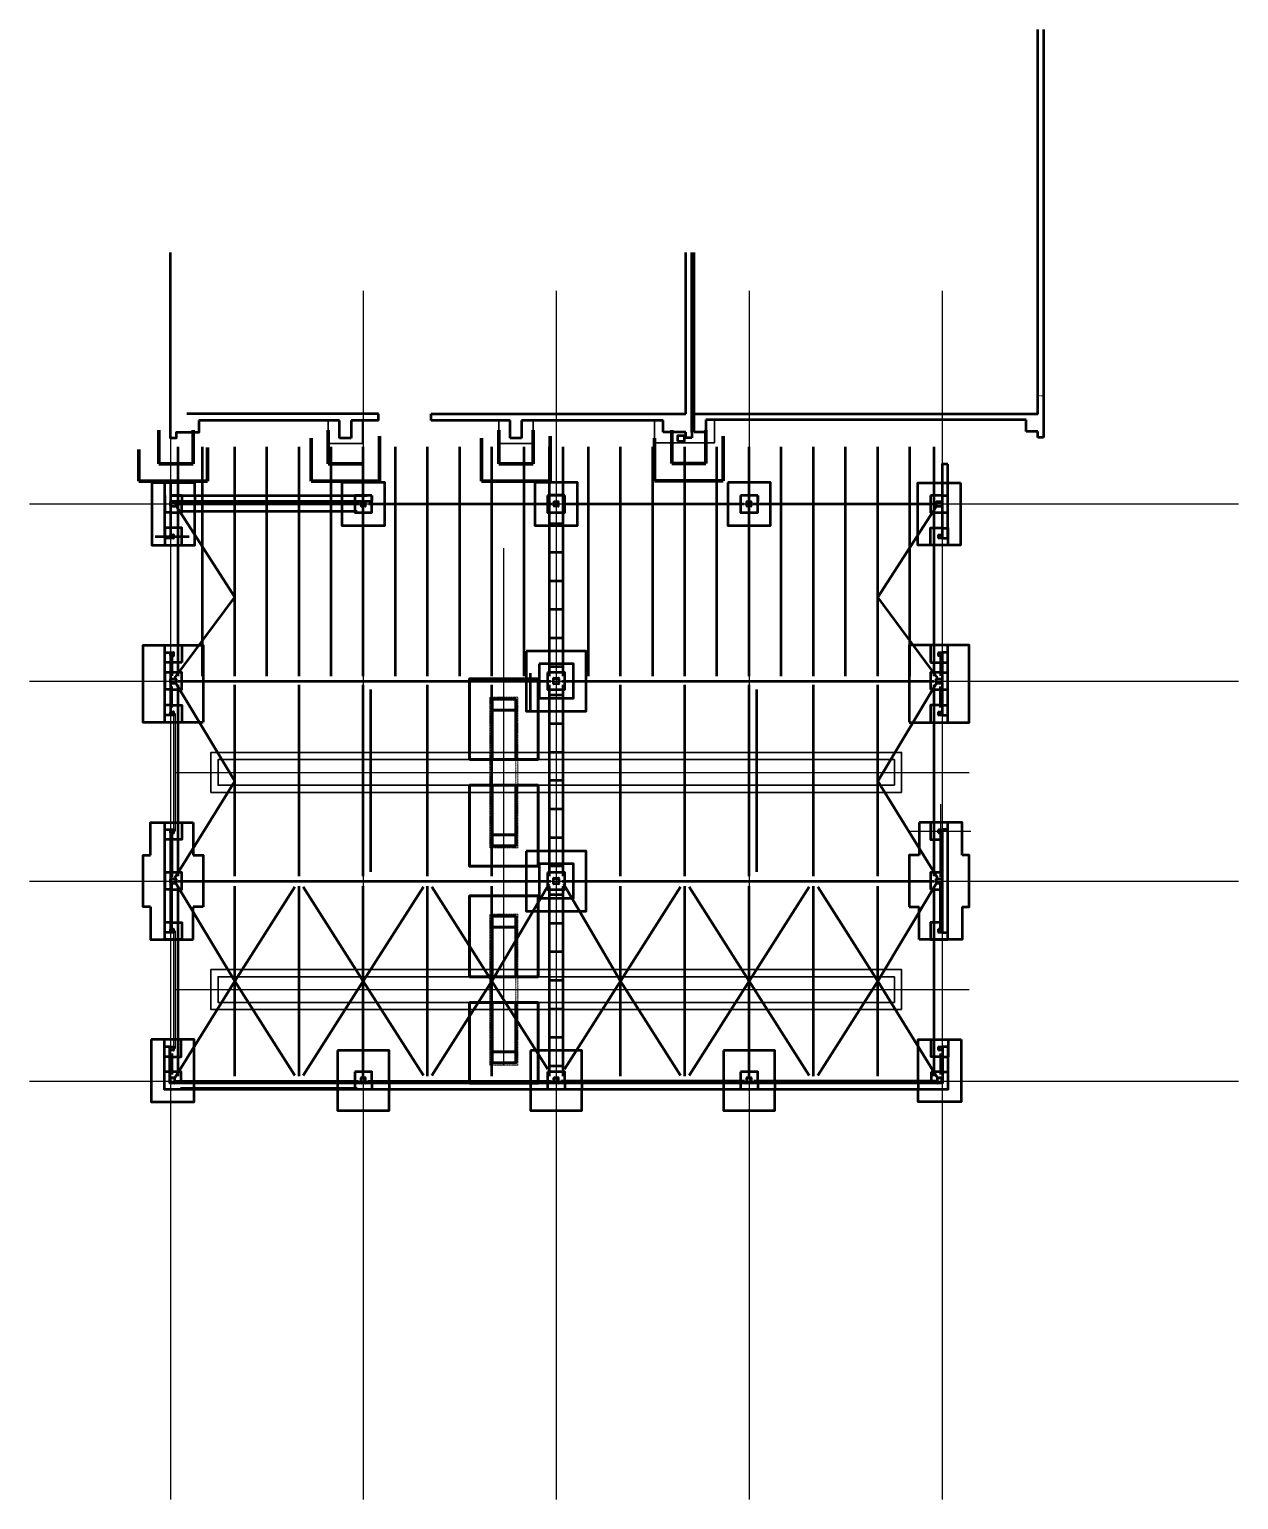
# Model space of a CAD drawing. Header units: millimetres. Extents: x 1117013 to 3394463, y -717780 to -102922.
# Drawn here: x 1237856 to 1280167, y -314189 to -262726 of the extents above; entities that cross this region are included whole.
import ezdxf

# ---------------------------------------------------------------- set-up
doc = ezdxf.new("R2010")
doc.units = ezdxf.units.MM
for name, pattern in [('невидимая', [3.65, 2.5, -1.15]), ('осевая', [18.05, 14.6, -1.15, 1.15, -1.15]), ('ОСЕВАЯ2', [28.575, 19.05, -3.175, 3.175, -3.175])]:
    doc.linetypes.add(name, pattern=pattern)
for name, color, linetype, lineweight in [('0001-Основная толстая', 7, 'Continuous', 50), ('0004-Осевая', 4, 'осевая', 25), ('0006-Невидимый контур', 8, 'невидимая', 13), ('02-Основная тонкая 0.35', 8, 'Continuous', 35), ('линия0.7сп', 1, 'Continuous', 70), ('СО_00_фунд_оборуд', 7, 'Continuous', 50), ('СО_10_колонны', 7, 'Continuous', 50), ('СО_10_прогоны', 7, 'Continuous', 50), ('СО_10_связи', 7, 'Continuous', 50), ('СО_10_фунд балки', 7, 'Continuous', 50), ('СО_10_фундаменты', 7, 'Continuous', 50), ('СО_20_балки', 7, 'Continuous', 50), ('СО_20_связи', 7, 'Continuous', 50), ('СО_50_распорки', 7, 'Continuous', 50), ('СО_50_связи2', 7, 'Continuous', 50)]:
    doc.layers.add(name, color=color, linetype=linetype, lineweight=lineweight)

# ---------------------------------------------------------------- blocks, each defined once
blk = doc.blocks.new('TPRF14288500')
for p, q in [((0, 12), (0, 188)), ((5, 12), (5, 188)), ((12, 200), (148, 200)), ((12, 195), (148, 195)), ((148, 5), (12, 5)), ((148, 0), (12, 0)), ((155, 12), (155, 188)), ((160, 12), (160, 188))]:
    blk.add_line(p, q)
for centre, radius, start, end in [((12, 188), 12, 90, 180), ((12, 12), 12, 180, 270), ((12, 188), 7, 90, 180), ((12, 12), 7, 180, 270), ((148, 188), 12, 0, 90), ((148, 188), 7, 0, 90), ((148, 12), 7, 270, 0), ((148, 12), 12, 270, 0)]:
    blk.add_arc(centre, radius, start, end)
blk = doc.blocks.new('TPRF1398500')
for p, q in [((0, 12), (0, 148)), ((5, 12), (5, 148)), ((12, 160), (148, 160)), ((12, 155), (148, 155)), ((148, 5), (12, 5)), ((148, 0), (12, 0)), ((155, 12), (155, 148)), ((160, 12), (160, 148))]:
    blk.add_line(p, q)
for centre, radius, start, end in [((12, 148), 12, 90, 180), ((12, 12), 12, 180, 270), ((12, 148), 7, 90, 180), ((12, 12), 7, 180, 270), ((148, 148), 12, 0, 90), ((148, 148), 7, 0, 90), ((148, 12), 7, 270, 0), ((148, 12), 12, 270, 0)]:
    blk.add_arc(centre, radius, start, end)
blk = doc.blocks.new('TPRF1369500')
for p, q in [((0, 9.6), (0, 110.4)), ((4, 9.6), (4, 110.4)), ((9.6, 120), (110.4, 120)), ((9.6, 116), (110.4, 116)), ((110.4, 4), (9.6, 4)), ((110.4, 0), (9.6, 0)), ((116, 9.6), (116, 110.4)), ((120, 9.6), (120, 110.4))]:
    blk.add_line(p, q)
for centre, radius, start, end in [((9.6, 110.4), 9.6, 90, 180), ((9.6, 9.6), 9.6, 180, 270), ((9.6, 110.4), 5.6, 90, 180), ((9.6, 9.6), 5.6, 180, 270), ((110.4, 110.4), 9.6, 0, 90), ((110.4, 110.4), 5.6, 0, 90), ((110.4, 9.6), 5.6, 270, 0), ((110.4, 9.6), 9.6, 270, 0)]:
    blk.add_arc(centre, radius, start, end)
blk = doc.blocks.new('TPRF13116500')
for p, q in [((0, 14.4), (0, 185.6)), ((6, 14.4), (6, 185.6)), ((14.4, 200), (185.6, 200)), ((14.4, 194), (185.6, 194)), ((185.6, 6), (14.4, 6)), ((185.6, 0), (14.4, 0)), ((194, 14.4), (194, 185.6)), ((200, 14.4), (200, 185.6))]:
    blk.add_line(p, q)
for centre, radius, start, end in [((14.4, 185.6), 14.4, 90, 180), ((14.4, 14.4), 14.4, 180, 270), ((14.4, 185.6), 8.4, 90, 180), ((14.4, 14.4), 8.4, 180, 270), ((185.6, 185.6), 14.4, 0, 90), ((185.6, 185.6), 8.4, 0, 90), ((185.6, 14.4), 8.4, 270, 0), ((185.6, 14.4), 14.4, 270, 0)]:
    blk.add_arc(centre, radius, start, end)

msp = doc.modelspace()

# ---------------------------------------------------------------- linework, layer by layer
at = {"layer": '0001-Основная толстая'}
for p, q in [((1273139.7672, -276196.1816), (1273139.7672, -262726.1816)), ((1273339.7672, -262726.1816), (1273339.7672, -277006.1816)), ((1260829.7672, -276186.1816), (1260829.7672, -270531.7853)), ((1261029.7672, -276826.1816), (1261029.7672, -270531.7853)), ((1261119.7672, -276826.1816), (1261119.7672, -270531.7853)), ((1250069.7672, -276186.1816), (1243369.7672, -276186.1816)), ((1250069.7672, -276416.1816), (1250069.7672, -276186.1816)), ((1251909.7672, -276416.1816), (1251909.7672, -276186.1816)), ((1251909.7672, -276186.1816), (1260829.7672, -276186.1816)), ((1273139.7672, -276196.1816), (1261119.7672, -276196.1816)), ((1248709.7672, -276416.1816), (1243789.7672, -276416.1816)), ((1248709.7672, -277036.1816), (1248709.7672, -276416.1816)), ((1250069.7672, -276416.1816), (1249109.7672, -276416.1816)), ((1249109.7672, -276416.1816), (1249109.7672, -277036.1816)), ((1254679.7672, -276416.1816), (1251909.7672, -276416.1816)), ((1254679.7672, -277036.1816), (1254679.7672, -276416.1816)), ((1260029.7672, -276416.1816), (1255079.7672, -276416.1816)), ((1255079.7672, -276416.1816), (1255079.7672, -277036.1816)), ((1260029.7672, -276826.1816), (1260029.7672, -276416.1816)), ((1260829.7672, -276826.1816), (1260029.7672, -276826.1816)), ((1260829.7672, -277026.1816), (1260829.7672, -276826.1816)), ((1261029.7672, -276826.1816), (1261029.7672, -277026.1816)), ((1261529.7672, -276826.1816), (1261119.7672, -276826.1816)), ((1272729.7672, -276396.1816), (1261529.7672, -276396.1816)), ((1261529.7672, -276396.1816), (1261529.7672, -276826.1816)), ((1272729.7672, -276806.1816), (1272729.7672, -276396.1816)), ((1273139.7672, -276806.1816), (1272729.7672, -276806.1816)), ((1273139.7672, -277006.1816), (1273139.7672, -276806.1816)), ((1249109.7672, -277036.1816), (1248709.7672, -277036.1816)), ((1255079.7672, -277036.1816), (1254679.7672, -277036.1816)), ((1261029.7672, -277026.1816), (1260829.7672, -277026.1816)), ((1273339.7672, -277006.1816), (1273139.7672, -277006.1816))]:
    msp.add_line(p, q, dxfattribs=at)
for points in [[(1243789.7672, -276416.1816), (1243789.7672, -276836.1816), (1242989.7672, -276836.1816), (1242989.7672, -277036.1816), (1242789.6745, -277036.1778), (1242789.6745, -270535.6668)], [(1260534.7672, -277136.1816), (1260774.7672, -277136.1816), (1260774.7672, -276956.1816), (1260534.7672, -276956.1816), (1260534.7672, -277136.1816)]]:
    msp.add_lwpolyline(points, dxfattribs=at)
at = {"layer": '0004-Осевая'}
for points in [[(1242789.6745, -271877.1636), (1242789.6745, -314188.5311)], [(1249539.6745, -271877.1636), (1249539.6745, -314188.5311)], [(1256289.6745, -271877.1636), (1256289.6745, -314188.5311)], [(1263039.6745, -271877.1636), (1263039.6745, -314188.5311)], [(1269789.6745, -271877.1636), (1269789.6745, -314188.5311)], [(1237855.7385, -279336.1778), (1280167.1059, -279336.1778)], [(1237855.7385, -285536.1778), (1280167.1059, -285536.1778)], [(1237855.7385, -292536.1778), (1280167.1059, -292536.1778)], [(1237855.7385, -299536.1778), (1280167.1059, -299536.1778)]]:
    msp.add_lwpolyline(points, dxfattribs=at)
at = {"layer": '0006-Невидимый контур'}
msp.add_lwpolyline([(1273339.7672, -275556.1816), (1273139.7672, -275556.1816)], dxfattribs=at)
at = {"layer": '02-Основная тонкая 0.35'}
for points in [[(1248309.7672, -276416.1816), (1248309.7672, -277216.1816), (1249509.7672, -277216.1816), (1249509.7672, -276416.1816)], [(1254279.7672, -276416.1816), (1254279.7672, -277216.1816), (1255479.7672, -277216.1816), (1255479.7672, -276416.1816)], [(1259729.7672, -276416.1816), (1259729.7672, -277196.1816), (1261829.7672, -277196.1816), (1261829.7672, -276396.1816)]]:
    msp.add_lwpolyline(points, dxfattribs=at)
at = {"layer": 'линия0.7сп', "color": 20, "true_color": 0xf0460a}
for points in [[(1242389.6745, -277936.1778), (1242389.6745, -276758.9685)], [(1243589.6745, -277936.1778), (1243589.6745, -276758.9685)], [(1248309.7672, -277936.1816), (1248309.7672, -276758.9723)], [(1254279.7672, -277936.1816), (1254279.7672, -276758.9723)], [(1255479.7672, -277936.1816), (1255479.7672, -276758.9723)], [(1260329.7672, -277926.1816), (1260329.7672, -276748.9723)], [(1261529.7672, -277926.1816), (1261529.7672, -276748.9723)], [(1244089.7208, -278536.1797), (1244089.7208, -277358.9704)], [(1247709.7672, -278536.1816), (1247709.7672, -277040.1386)], [(1250109.7672, -278536.1816), (1250109.7672, -276968.6739)], [(1253679.7672, -278536.1816), (1253679.7672, -277040.1386)], [(1256079.7672, -278536.1816), (1256079.7672, -276968.6739)], [(1259729.7672, -278526.1816), (1259729.7672, -277030.1386)], [(1262129.7672, -278526.1816), (1262129.7672, -276958.6739)], [(1241689.7208, -278536.1797), (1241689.7208, -277430.435)], [(1243589.6745, -277936.1778), (1242389.6745, -277936.1778)], [(1249509.7672, -277936.1816), (1248309.7672, -277936.1816)], [(1255479.7672, -277936.1816), (1254279.7672, -277936.1816)], [(1261529.7672, -277926.1816), (1260329.7672, -277926.1816)], [(1244089.7208, -278536.1797), (1241689.7208, -278536.1797)], [(1250109.7672, -278536.1816), (1247709.7672, -278536.1816)], [(1256079.7672, -278536.1816), (1253679.7672, -278536.1816)], [(1262129.7672, -278526.1816), (1259729.7672, -278526.1816)]]:
    msp.add_lwpolyline(points, dxfattribs=at)
at = {"layer": 'СО_00_фунд_оборуд', "color": 1, "linetype": 'осевая', "lineweight": 25}
for p, q in [((1242959.6745, -288736.1329), (1270738.0355, -288736.1329)), ((1242959.6745, -296336.1329), (1270738.0355, -296336.1329))]:
    msp.add_line(p, q, dxfattribs=at)
msp.add_lwpolyline([(1254459.6745, -298988.6753), (1254459.6745, -280883.3946)], dxfattribs=at)
at = {"layer": 'СО_00_фунд_оборуд', "lineweight": 60}
for points in [[(1255659.6745, -288286.2774), (1255659.6745, -285456.2227), (1253259.6745, -285456.2227), (1253259.6745, -288286.2774)], [(1254044.6745, -286556.1862), (1254044.6745, -286171.2227), (1254874.6745, -286171.2227), (1254874.6745, -286556.1862)], [(1254044.6745, -288286.1862), (1254044.6745, -286556.1862), (1254874.6745, -286556.1862), (1254874.6712, -288286.1878), (1254044.6745, -288286.1862)], [(1253259.6745, -288286.1862), (1255659.6745, -288286.1899)], [(1253259.6745, -289186.2592), (1255659.6745, -289186.2556)], [(1253259.6745, -289186.2592), (1253259.6745, -292016.2227), (1255659.6745, -292016.2227), (1255659.6745, -289186.2562)], [(1254044.6745, -289186.2592), (1254044.6745, -290916.2592), (1254874.6745, -290916.2592), (1254874.6712, -289186.2577), (1254044.6745, -289186.2592)], [(1254044.6745, -290916.2592), (1254044.6745, -291301.2227), (1254874.6745, -291301.2227), (1254874.6745, -290916.2592)], [(1253259.6745, -295886.0964), (1253259.6745, -293056.1329), (1255659.6745, -293056.1329), (1255659.6745, -295886.0995)], [(1254044.6745, -294156.0964), (1254044.6745, -293771.1329), (1254874.6745, -293771.1329), (1254874.6745, -294156.0964)], [(1254044.6745, -295886.0964), (1254044.6745, -294156.0964), (1254874.6745, -294156.0964), (1254874.6712, -295886.098), (1254044.6745, -295886.0964)], [(1253259.6745, -295886.0964), (1255659.6745, -295886.1)], [(1255659.6745, -296786.0782), (1255659.6745, -299616.1329), (1253259.6745, -299616.1329), (1253259.6745, -296786.0782)], [(1253259.6745, -296786.1694), (1255659.6745, -296786.1658)], [(1254044.6745, -296786.1694), (1254044.6745, -298516.1694), (1254874.6745, -298516.1694), (1254874.6712, -296786.1679), (1254044.6745, -296786.1694)], [(1254044.6745, -298516.1694), (1254044.6745, -298901.1329), (1254874.6745, -298901.1329), (1254874.6745, -298516.1694)]]:
    msp.add_lwpolyline(points, dxfattribs=at)
at = {"layer": 'СО_00_фунд_оборуд', "color": 8, "linetype": 'невидимая', "lineweight": 13}
for points in [[(1253969.6745, -286096.2227), (1254949.6745, -286096.2227), (1254949.6745, -291376.2227), (1253969.6745, -291376.2227)], [(1254044.6745, -286171.2227), (1254874.6745, -286171.2227), (1254874.6745, -291301.2227), (1254044.6745, -291301.2227)], [(1253969.6745, -293696.1329), (1254949.6745, -293696.1329), (1254949.6745, -298976.1329), (1253969.6745, -298976.1329)], [(1254044.6745, -293771.1329), (1254874.6745, -293771.1329), (1254874.6745, -298901.1329), (1254044.6745, -298901.1329)]]:
    msp.add_lwpolyline(points, close=True, dxfattribs=at)
at = {"layer": 'СО_00_фунд_оборуд', "color": 1, "linetype": 'осевая', "lineweight": 25}
for points in [[(1242959.6745, -290796.0782), (1242909.6745, -290796.0685), (1242909.6745, -286676.1778), (1242959.6745, -286676.1876)], [(1242959.6745, -298396.0782), (1242909.6745, -298396.0685), (1242909.6745, -294276.1778), (1242959.6745, -294276.1876)]]:
    msp.add_lwpolyline(points, close=True, dxfattribs=at)
at = {"layer": 'СО_00_фунд_оборуд', "color": 8, "linetype": 'Continuous', "lineweight": 35}
for points in [[(1268373.6889, -289436.0782), (1244209.6889, -289436.0782), (1244209.6889, -288036.0778), (1268373.6889, -288036.1236)], [(1268373.6745, -297036.0782), (1244209.6745, -297036.0782), (1244209.6745, -295636.0778), (1268373.6745, -295636.1236)]]:
    msp.add_lwpolyline(points, close=True, dxfattribs=at)
for points in [[(1268123.6889, -289186.0782), (1268123.6889, -288286.1231), (1244459.6745, -288286.0782), (1244459.6745, -289186.0782), (1268123.6745, -289186.0782)], [(1268123.6745, -295886.1231), (1244459.6745, -295886.0782), (1244459.6745, -296786.0782), (1268123.6745, -296786.0782)], [(1268123.6745, -295886.1231), (1268123.6745, -296786.1231)]]:
    msp.add_lwpolyline(points, dxfattribs=at)
at = {"layer": 'СО_10_прогоны'}
for points in [[(1243064.2279, -285362.6215), (1243064.2279, -277336.1778)], [(1243914.6745, -285362.6215), (1243914.6745, -277336.1778)], [(1245039.6745, -285362.6215), (1245039.6745, -277336.1778)], [(1246164.6745, -285362.6215), (1246164.6745, -277336.1778)], [(1247289.6745, -285362.6215), (1247289.6745, -277336.1778)], [(1248414.6745, -285362.6215), (1248414.6745, -277336.1778)], [(1249539.6745, -285362.6215), (1249539.6745, -277336.1778)], [(1250664.6745, -285362.6215), (1250664.6745, -277336.1778)], [(1251789.6745, -285362.6215), (1251789.6745, -277336.1778)], [(1252914.6745, -285362.6215), (1252914.6745, -277336.1778)], [(1254039.6745, -285362.6215), (1254039.6745, -277336.1778)], [(1255164.6745, -285362.6215), (1255164.6745, -277336.1778)], [(1256050.6671, -285362.6215), (1256050.6671, -277336.1778)], [(1256528.682, -285362.6215), (1256528.682, -277336.1778)], [(1257414.6745, -285362.6215), (1257414.6745, -277336.1778)], [(1258539.6745, -285362.6215), (1258539.6745, -277336.1778)], [(1259664.6745, -285362.6215), (1259664.6745, -277336.1778)], [(1260789.6745, -285362.6215), (1260789.6745, -277336.1778)], [(1261914.6745, -285362.6215), (1261914.6745, -277336.1778)], [(1263039.6745, -285362.6215), (1263039.6745, -277336.1778)], [(1264164.6745, -285362.6215), (1264164.6745, -277336.1778)], [(1265289.6745, -285362.6215), (1265289.6745, -277336.1778)], [(1266414.6745, -285362.6215), (1266414.6745, -277336.1778)], [(1267539.6745, -285362.6215), (1267539.6745, -277336.1778)], [(1268664.6745, -285362.6215), (1268664.6745, -277336.1778)], [(1269515.1212, -285362.6215), (1269515.1212, -277336.1778)], [(1256050.6671, -279023.0645), (1256528.682, -279023.0645)], [(1256050.6671, -280023.0645), (1256528.682, -280023.0645)], [(1256050.6671, -281023.0645), (1256528.682, -281023.0645)], [(1256050.6671, -282023.0645), (1256528.682, -282023.0645)], [(1256050.6671, -283023.0645), (1256528.682, -283023.0645)], [(1256050.6671, -284023.0645), (1256528.682, -284023.0645)], [(1256050.6671, -285023.0645), (1256528.682, -285023.0645)], [(1243064.2279, -292371.8913), (1243064.2279, -285674.2378)], [(1245039.6745, -292371.8913), (1245039.6745, -285674.2378)], [(1247289.6745, -292371.8913), (1247289.6745, -285674.2378)], [(1249539.6745, -292371.8913), (1249539.6745, -285674.2378)], [(1251789.6745, -292371.8913), (1251789.6745, -285674.2378)], [(1254039.6745, -292371.8913), (1254039.6745, -285674.2378)], [(1256050.6671, -292371.8913), (1256050.6671, -285674.2378)], [(1256050.6671, -286023.0645), (1256528.682, -286023.0645)], [(1256528.682, -292371.8913), (1256528.682, -285674.2378)], [(1258539.6745, -292371.8913), (1258539.6745, -285674.2378)], [(1260789.6745, -292371.8913), (1260789.6745, -285674.2378)], [(1263039.6745, -292371.8913), (1263039.6745, -285674.2378)], [(1265289.6745, -292371.8913), (1265289.6745, -285674.2378)], [(1267539.6745, -292371.8913), (1267539.6745, -285674.2378)], [(1269515.1212, -292371.8913), (1269515.1212, -285674.2378)], [(1256050.6671, -287023.0645), (1256528.682, -287023.0645)], [(1256050.6671, -288023.0645), (1256528.682, -288023.0645)], [(1256050.6671, -289006.9412), (1256528.682, -289006.9412)], [(1256050.6671, -290006.9412), (1256528.682, -290006.9412)], [(1256050.6671, -291006.9412), (1256528.682, -291006.9412)], [(1256050.6671, -292006.9412), (1256528.682, -292006.9412)], [(1243064.2279, -299362.7342), (1243064.2279, -292718.2284)], [(1245039.6745, -299362.7342), (1245039.6745, -292718.2284)], [(1247289.6745, -299362.7342), (1247289.6745, -292718.2284)], [(1249539.6745, -299362.7342), (1249539.6745, -292718.2284)], [(1251789.6745, -299362.7342), (1251789.6745, -292718.2284)], [(1254039.6745, -299362.7342), (1254039.6745, -292718.2284)], [(1256050.6671, -299362.7342), (1256050.6671, -292718.2284)], [(1256528.682, -299362.7342), (1256528.682, -292718.2284)], [(1258539.6745, -299362.7342), (1258539.6745, -292718.2284)], [(1260789.6745, -299362.7342), (1260789.6745, -292718.2284)], [(1263039.6745, -299362.7342), (1263039.6745, -292718.2284)], [(1265289.6745, -299362.7342), (1265289.6745, -292718.2284)], [(1267539.6745, -299362.7342), (1267539.6745, -292718.2284)], [(1269515.1212, -299362.7342), (1269515.1212, -292718.2284)], [(1256050.6671, -293006.9412), (1256528.682, -293006.9412)], [(1256050.6671, -294006.9412), (1256528.682, -294006.9412)], [(1256050.6671, -295006.9412), (1256528.682, -295006.9412)], [(1256050.6671, -296006.9412), (1256528.682, -296006.9412)], [(1256050.6671, -297006.9412), (1256528.682, -297006.9412)], [(1256050.6671, -298006.9412), (1256528.682, -298006.9412)], [(1256050.6671, -299006.9412), (1256528.682, -299006.9412)]]:
    msp.add_lwpolyline(points, dxfattribs=at)
at = {"layer": 'СО_10_связи', "linetype": 'ОСЕВАЯ2'}
for points in [[(1243143.3175, -279587.2683), (1249325.367, -279587.2683)], [(1242839.6745, -284689.2601), (1242839.6745, -285348.3726)], [(1269739.6745, -284689.2601), (1269739.6745, -285348.3726)], [(1242839.6745, -286458.6833), (1242839.6745, -285723.9831)], [(1269739.6745, -286458.6833), (1269739.6745, -285723.9831)], [(1242839.6745, -290886.2477), (1242839.6745, -292399.1752)], [(1269739.6745, -290886.2477), (1269739.6745, -292399.1752)], [(1242839.6745, -294186.108), (1242839.6745, -292673.1805)], [(1269739.6745, -294186.108), (1269739.6745, -292673.1805)], [(1242839.6745, -298575.8484), (1242839.6745, -299311.5525)], [(1269739.6745, -298575.8484), (1269739.6745, -299311.5525)], [(1243143.3175, -299787.2683), (1249325.367, -299787.2683)]]:
    msp.add_lwpolyline(points, dxfattribs=at)
at = {"layer": 'СО_10_фунд балки'}
for p, q in [((1249109.7672, -277036.1816), (1248709.7672, -277036.1816)), ((1255079.7672, -277036.1816), (1254679.7672, -277036.1816)), ((1261029.7672, -277026.1816), (1260829.7672, -277026.1816)), ((1269789.6745, -278596.1778), (1269989.6745, -278596.1778)), ((1242789.6745, -279036.1778), (1249672.2217, -279036.1778)), ((1243189.6745, -279036.1778), (1243189.6745, -279236.1778)), ((1243639.6745, -279036.1778), (1243639.6745, -279236.1778)), ((1248789.6745, -279016.1778), (1248789.6745, -279216.1778)), ((1249239.6745, -279036.1778), (1249239.6745, -279236.1778)), ((1249839.6745, -279036.1778), (1249839.6745, -279236.1778)), ((1255539.6745, -279236.1778), (1255539.6745, -279236.1778)), ((1255989.6745, -279036.1778), (1255989.6745, -279236.1778)), ((1256589.6745, -279036.1778), (1256589.6745, -279036.1778)), ((1257039.6745, -279236.1778), (1257039.6745, -279236.1778)), ((1262289.6745, -279236.1778), (1262289.6745, -279236.1778)), ((1262739.6745, -279036.1778), (1262739.6745, -279236.1778)), ((1263339.6745, -279036.1778), (1263339.6745, -279236.1778)), ((1263789.6745, -279236.1778), (1263789.6745, -279236.1778)), ((1268939.6745, -279036.1778), (1268939.6745, -279036.1778)), ((1269389.6745, -279036.1778), (1269389.6745, -279036.1778)), ((1269789.6745, -279036.1778), (1269989.6745, -279036.1778)), ((1242789.6745, -279636.1778), (1242589.6745, -279636.1778)), ((1269789.6745, -279636.1778), (1269989.6745, -279636.1778)), ((1242789.6745, -280176.1778), (1242589.6745, -280176.1778)), ((1269789.6745, -280185.8042), (1269989.6745, -280185.8042)), ((1242789.6745, -284885.8517), (1242589.6745, -284885.8517)), ((1269789.6745, -284885.8517), (1269989.6745, -284885.8517)), ((1242789.6745, -285236.1778), (1242589.6745, -285236.1778)), ((1255389.6745, -285456.1778), (1255389.6745, -285256.1778)), ((1269789.6745, -285236.1778), (1269989.6745, -285236.1778)), ((1242789.6745, -285836.1778), (1242589.6745, -285836.1778)), ((1269789.6745, -285836.1778), (1269989.6745, -285836.1778)), ((1242789.6745, -286386.2248), (1242589.6745, -286386.2248)), ((1269789.6745, -286386.2248), (1269989.6745, -286386.2248)), ((1242789.6745, -291086.601), (1242589.6745, -291086.601)), ((1242789.6745, -292236.1778), (1242589.6745, -292236.1778)), ((1242789.6745, -292836.1778), (1242589.6745, -292836.1778)), ((1242789.6745, -293986.2524), (1242589.6745, -293986.2524)), ((1242769.6745, -298686.2524), (1242569.6745, -298686.2524)), ((1269809.6878, -298686.2524), (1270009.6745, -298686.2524)), ((1242769.6745, -299216.1778), (1242569.6745, -299216.1778)), ((1269809.6878, -299216.1778), (1270009.6745, -299216.1778)), ((1243619.6745, -299816.1778), (1243619.6745, -299616.1778)), ((1248639.6745, -299616.1778), (1248639.6745, -299816.1778)), ((1249239.6745, -299616.1778), (1249239.6745, -299816.1778)), ((1249839.6745, -299616.1778), (1249839.6745, -299816.1778)), ((1250439.6745, -299616.1778), (1250439.6745, -299816.1778)), ((1255389.6745, -299616.1778), (1255389.6745, -299816.1778)), ((1255989.6745, -299616.1778), (1255989.6745, -299816.1778)), ((1256589.6745, -299616.1778), (1256589.6745, -299816.1778)), ((1257189.6745, -299616.1778), (1257189.6745, -299816.1778)), ((1262139.6745, -299616.1778), (1262139.6745, -299816.1778)), ((1262739.6745, -299616.1778), (1262739.6745, -299816.1778)), ((1263339.6745, -299616.1778), (1263339.6745, -299816.1778)), ((1263939.6745, -299616.1778), (1263939.6745, -299816.1778)), ((1268959.6745, -299616.1778), (1268959.6745, -299816.1778))]:
    msp.add_line(p, q, dxfattribs=at)
for points in [[(1269989.6745, -277946.1816), (1269789.6745, -277946.1816), (1269789.6745, -280535.8042), (1269989.6745, -280535.8042), (1269989.6745, -277946.1816)], [(1242789.6745, -278596.1778), (1242789.6745, -280535.8042), (1242589.6745, -280535.8042), (1242589.6745, -278596.1778)], [(1242789.6745, -279236.1778), (1249839.6745, -279236.1778)], [(1242589.6745, -284535.8517), (1242789.6745, -284535.8517), (1242789.6745, -286736.2248), (1242589.6745, -286736.2248), (1242589.6745, -284535.8517)], [(1269989.6745, -284535.8517), (1269789.6745, -284535.8517), (1269789.6745, -286736.2248), (1269989.6745, -286736.2248), (1269989.6745, -284535.8517)], [(1242589.6745, -290736.601), (1242789.6745, -290736.601), (1242789.6745, -294336.2524), (1242589.6745, -294336.2524), (1242589.6745, -290736.601)], [(1269989.6745, -290736.601), (1269789.6745, -290736.601), (1269789.6745, -294336.2524), (1269989.6745, -294336.2524), (1269989.6745, -290736.601)], [(1242569.6745, -299816.1778), (1270009.6745, -299816.1778), (1270009.6745, -298336.0769), (1269809.6878, -298336.3246), (1269809.6878, -299616.1778), (1269709.6745, -299616.1778), (1242789.6745, -299616.1778), (1242769.6745, -299616.1778), (1242769.6745, -298336.2524), (1242569.6745, -298336.2524), (1242569.6745, -299816.1778)]]:
    msp.add_lwpolyline(points, dxfattribs=at)
at = {"layer": 'СО_10_фундаменты', "color": 4, "linetype": 'осевая', "lineweight": 25}
for p, q in [((1249539.6745, -278383.4156), (1249539.6745, -280248.9401)), ((1256289.6745, -278403.4156), (1256289.6745, -280268.9401)), ((1263039.6745, -278383.4156), (1263039.6745, -280248.9401)), ((1241816.6758, -279336.1778), (1243922.6733, -279336.1778)), ((1248486.6758, -279336.1778), (1250592.6733, -279336.1778)), ((1261986.6758, -279336.1778), (1264092.6733, -279336.1778)), ((1268636.6758, -279336.1778), (1270742.6733, -279336.1778)), ((1256289.6745, -284453.4156), (1256289.6745, -286618.9401)), ((1241656.9123, -285536.1778), (1244122.4368, -285536.1778)), ((1255092.1879, -285536.1778), (1257498.1854, -285536.1778)), ((1268456.9123, -285536.1778), (1270922.4368, -285536.1778)), ((1269739.6745, -289846.8387), (1269739.6745, -291862.3632)), ((1268692.1879, -290786.601), (1270798.1854, -290786.601)), ((1256289.6745, -291453.4156), (1256289.6745, -293618.9401)), ((1241656.9123, -292536.1778), (1244122.4368, -292536.1778)), ((1255092.1879, -292536.1778), (1257498.1854, -292536.1778)), ((1268456.9123, -292536.1778), (1270922.4368, -292536.1778)), ((1249539.6745, -298283.4156), (1249539.6745, -300748.9401)), ((1256289.6745, -298283.4156), (1256289.6745, -300748.9401)), ((1263039.6745, -298283.4156), (1263039.6745, -300748.9401))]:
    msp.add_line(p, q, dxfattribs=at)
at = {"layer": 'СО_10_фундаменты'}
for points in [[(1242139.6745, -278596.1778), (1242139.6745, -280776.1778), (1243639.6745, -280776.1778), (1243639.6745, -279216.1778)], [(1243639.6745, -279016.1778), (1243639.6745, -278596.1778), (1242139.6745, -278596.1778)], [(1248789.6745, -278586.1778), (1248789.6745, -279036.1778)], [(1250289.6745, -279236.1778), (1250289.6745, -278586.1778), (1248789.6745, -278586.1778)], [(1255539.6745, -278586.1778), (1255539.6745, -279236.1778)], [(1257039.6745, -279236.1778), (1257039.6745, -278586.1778), (1255539.6745, -278586.1778)], [(1262289.6745, -278586.1778), (1262289.6745, -279236.1778)], [(1263789.6745, -279236.1778), (1263789.6745, -278586.1778), (1262289.6745, -278586.1778)], [(1270439.6745, -278596.1778), (1270439.6745, -280776.1778), (1268939.6745, -280776.1778), (1268939.6745, -279216.1778)], [(1268939.6745, -279216.1778), (1268939.6745, -278596.1778), (1269789.6745, -278596.1778)], [(1269989.6745, -278596.1778), (1270439.6745, -278596.1778)], [(1242589.6745, -279036.1778), (1242589.6745, -279636.1778)], [(1243189.6745, -279036.1778), (1242789.6745, -279036.1778)], [(1242789.6745, -279636.1778), (1243189.6745, -279636.1778), (1243189.6745, -279236.1778)], [(1248789.6745, -279236.1778), (1248789.6745, -280086.1778), (1250289.6745, -280086.1778), (1250289.6745, -279236.1778)], [(1249239.6745, -279236.1778), (1249239.6745, -279636.1778), (1249839.6745, -279636.1778), (1249839.6745, -279036.1778)], [(1249839.6745, -279036.1778), (1249239.6745, -279036.1778)], [(1255539.6745, -279236.1778), (1255539.6745, -280086.1778), (1257039.6745, -280086.1778), (1257039.6745, -279236.1778)], [(1255989.6745, -279036.1778), (1255989.6745, -279636.1778), (1256589.6745, -279636.1778), (1256589.6745, -279036.1778)], [(1256589.6745, -279036.1778), (1255989.6745, -279036.1778)], [(1262289.6745, -279236.1778), (1262289.6745, -280086.1778), (1263789.6745, -280086.1778), (1263789.6745, -279236.1778)], [(1262739.6745, -279036.1778), (1262739.6745, -279636.1778), (1263339.6745, -279636.1778), (1263339.6745, -279036.1778)], [(1263339.6745, -279036.1778), (1262739.6745, -279036.1778)], [(1269389.6745, -279036.1778), (1269389.6745, -279636.1778), (1269789.6745, -279636.1778)], [(1269789.6745, -279036.1778), (1269389.6745, -279036.1778)], [(1269989.6745, -279636.1778), (1269989.6745, -279036.1778)], [(1242589.6745, -280176.1778), (1242589.6745, -280776.1778), (1243189.6745, -280776.1778), (1243189.6745, -280176.1778), (1242789.6745, -280176.1778)], [(1269989.6745, -280176.1778), (1269989.6745, -280776.1778), (1269389.6745, -280776.1778), (1269389.6745, -280176.1778), (1269789.6745, -280176.1778)], [(1243939.6745, -286986.2248), (1241839.6745, -286986.2248), (1241839.6745, -284285.8517), (1243939.6745, -284285.8517), (1243939.6745, -286979.2248)], [(1242589.6745, -284885.8517), (1242589.6745, -284285.8517), (1243189.6745, -284285.8517), (1243189.6745, -284885.8517)], [(1268639.6745, -286986.2248), (1270739.6745, -286986.2248), (1270739.6745, -284285.8517), (1268639.6745, -284285.8517), (1268639.6745, -286979.2248)], [(1269989.6745, -284885.8517), (1269989.6745, -284285.8517), (1269389.6745, -284285.8517), (1269389.6745, -284885.8517)], [(1243189.6745, -284885.8517), (1242789.6745, -284885.8517)], [(1269389.6745, -284885.8517), (1269789.6745, -284885.8517)], [(1242589.6745, -285236.1778), (1242589.6745, -285836.1778)], [(1242789.6745, -285836.1778), (1243189.6745, -285836.1778), (1243189.6745, -285236.1778), (1242789.6745, -285236.1778)], [(1255389.6745, -286606.1778), (1255389.6745, -285456.1778)], [(1255989.6745, -285236.1778), (1255989.6745, -285836.1778), (1256589.6745, -285836.1778), (1256589.6745, -285236.1778), (1255989.6745, -285236.1778)], [(1269789.6745, -285236.1778), (1269389.6745, -285236.1778), (1269389.6745, -285836.1778)], [(1269989.6745, -285836.1778), (1269989.6745, -285236.1778)], [(1269389.6745, -285836.1778), (1269789.6745, -285836.1778)], [(1243189.6745, -286986.2248), (1242589.6745, -286986.2248), (1242589.6745, -286386.2248)], [(1242789.6745, -286386.2248), (1243189.6745, -286386.2248), (1243189.6745, -286986.2248)], [(1269389.6745, -286986.2248), (1269989.6745, -286986.2248), (1269989.6745, -286386.2248)], [(1269789.6745, -286386.2248), (1269389.6745, -286386.2248), (1269389.6745, -286986.2248)], [(1242089.6745, -291636.1778), (1242089.6745, -290486.601), (1243589.6745, -290486.601)], [(1242589.6745, -291086.601), (1242589.6745, -290486.601), (1243189.6745, -290486.601)], [(1243189.6745, -290486.601), (1243189.6745, -291086.601), (1242789.6745, -291086.601)], [(1243589.6745, -290486.601), (1243589.6745, -291636.1778)], [(1268989.6745, -290486.601), (1268989.6745, -291636.1778)], [(1270489.6745, -291636.1778), (1270489.6745, -290486.601), (1268989.6745, -290486.601)], [(1269389.6745, -290486.601), (1269389.6745, -291086.601), (1269789.6745, -291086.601)], [(1269989.6745, -291086.601), (1269989.6745, -290486.601), (1269389.6745, -290486.601)], [(1242089.6745, -293436.1778), (1241839.6745, -293436.1778), (1241839.6745, -291636.1778), (1242089.6745, -291636.1778)], [(1243589.6745, -291636.1778), (1243939.6745, -291636.1778), (1243939.6745, -293436.1778)], [(1268989.6745, -291636.1778), (1268639.6745, -291636.1778), (1268639.6745, -293436.1778)], [(1270489.6745, -293436.1778), (1270739.6745, -293436.1778), (1270739.6745, -291636.1778), (1270489.6745, -291636.1778)], [(1242589.6745, -292236.1778), (1242589.6745, -292836.1778)], [(1242789.6745, -292836.1778), (1243189.6745, -292836.1778), (1243189.6745, -292236.1778), (1242789.6745, -292236.1778)], [(1255989.6745, -292236.1778), (1255989.6745, -292836.1778), (1256589.6745, -292836.1778), (1256589.6745, -292236.1778), (1255989.6745, -292236.1778)], [(1269789.6745, -292236.1778), (1269389.6745, -292236.1778), (1269389.6745, -292836.1778)], [(1269989.6745, -292836.1778), (1269989.6745, -292236.1778)], [(1269389.6745, -292836.1778), (1269789.6745, -292836.1778)], [(1242089.6745, -293436.1778), (1242089.6745, -294586.2524), (1243589.6745, -294586.2524)], [(1243939.6745, -293436.1778), (1243589.6745, -293436.1778)], [(1243589.6745, -294586.2524), (1243589.6745, -293436.1778)], [(1268639.6745, -293436.1778), (1268989.6745, -293436.1778)], [(1268989.6745, -294582.2524), (1268989.6745, -293436.1778)], [(1270489.6745, -293436.1778), (1270489.6745, -294586.2524), (1268989.6745, -294586.2524)], [(1243189.6745, -294586.2524), (1242589.6745, -294586.2524), (1242589.6745, -293986.2524)], [(1242789.6745, -293986.2524), (1243189.6745, -293986.2524), (1243189.6745, -294586.2524)], [(1269389.6745, -294586.2524), (1269989.6745, -294586.2524), (1269989.6745, -293986.2524)], [(1269789.6745, -293986.2524), (1269389.6745, -293986.2524), (1269389.6745, -294586.2524)], [(1242119.6745, -298082.2524), (1242119.6745, -300266.1778), (1243619.6745, -300266.1778), (1243619.6745, -299816.1778)], [(1243619.6745, -299616.1778), (1243619.6745, -298086.2524), (1242119.6745, -298086.2524)], [(1242569.6745, -298086.2524), (1242569.6745, -298686.2524)], [(1242769.6745, -298686.2524), (1243169.6745, -298686.2524), (1243169.6745, -298086.2524), (1242569.6745, -298086.2524)], [(1248639.6745, -298466.1778), (1248639.6745, -299616.1778)], [(1250439.6745, -299616.1778), (1250439.6745, -298466.1778), (1248639.6745, -298466.1778)], [(1255389.6745, -298466.1778), (1255389.6745, -299616.1778)], [(1257189.6745, -299616.1778), (1257189.6745, -298466.1778), (1255389.6745, -298466.1778)], [(1262139.6745, -298466.1778), (1262139.6745, -299616.1778)], [(1263939.6745, -299616.1778), (1263939.6745, -298466.1778), (1262139.6745, -298466.1778)], [(1270459.6745, -298082.2524), (1270459.6745, -300266.1778), (1268959.6745, -300266.1778), (1268959.6745, -299816.1778)], [(1268959.6745, -299616.1778), (1268959.6745, -298086.2524), (1270459.6745, -298086.2524)], [(1269809.6878, -298686.2524), (1269409.6745, -298686.2524), (1269409.6745, -298086.2524), (1270009.6745, -298086.2524)], [(1270009.6745, -298086.2524), (1270009.6745, -298686.2524)], [(1242569.6745, -299216.1778), (1242569.6745, -299816.1778), (1243169.6745, -299816.1778)], [(1243169.6745, -299616.1778), (1243169.6745, -299216.1778), (1242769.6745, -299216.1778)], [(1249239.6745, -299216.1778), (1249239.6745, -299616.1778)], [(1249839.6745, -299616.1778), (1249839.6745, -299216.1778), (1249239.6745, -299216.1778)], [(1255989.6745, -299216.1778), (1255989.6745, -299616.1778)], [(1256589.6745, -299616.1778), (1256589.6745, -299216.1778), (1255989.6745, -299216.1778)], [(1262739.6745, -299216.1778), (1262739.6745, -299616.1778)], [(1263339.6745, -299616.1778), (1263339.6745, -299216.1778), (1262739.6745, -299216.1778)], [(1269409.6745, -299216.1778), (1269409.6745, -299616.1778)], [(1269409.6745, -299816.1778), (1270009.6745, -299816.1778), (1270009.6745, -299216.1778)], [(1269809.6878, -299216.1778), (1269409.6745, -299216.1778)], [(1248639.6745, -299816.1778), (1248639.6745, -300566.1778), (1250439.6745, -300566.1778), (1250439.6745, -299816.1778)], [(1249239.6745, -299816.1778), (1249839.6745, -299816.1778)], [(1255389.6745, -299816.1778), (1255389.6745, -300566.1778), (1257189.6745, -300566.1778), (1257189.6745, -299816.1778)], [(1255989.6745, -299816.1778), (1256589.6745, -299816.1778)], [(1262139.6745, -299816.1778), (1262139.6745, -300566.1778), (1263939.6745, -300566.1778), (1263939.6745, -299816.1778)], [(1262739.6745, -299816.1778), (1263339.6745, -299816.1778)]]:
    msp.add_lwpolyline(points, dxfattribs=at)
at = {"layer": 'СО_10_фундаменты', "color": 4, "linetype": 'осевая'}
msp.add_lwpolyline([(1242261.3621, -280476.1778), (1243457.608, -280476.1778)], dxfattribs=at)
at = {"layer": 'СО_10_фундаменты'}
for points in [[(1255239.6745, -284486.1778), (1255239.6745, -286586.1778), (1257339.6745, -286586.1778), (1257339.6745, -284486.1778)], [(1255689.6745, -284936.1778), (1255689.6745, -286136.1778), (1256889.6745, -286136.1778), (1256889.6745, -284936.1778)], [(1255239.6745, -291486.1778), (1255239.6745, -293586.1778), (1257339.6745, -293586.1778), (1257339.6745, -291486.1778)], [(1255689.6745, -291936.1778), (1255689.6745, -293136.1778), (1256889.6745, -293136.1778), (1256889.6745, -291936.1778)]]:
    msp.add_lwpolyline(points, close=True, dxfattribs=at)
at = {"layer": 'СО_20_балки'}
for points in [[(1243034.6562, -279336.1778), (1249395.5705, -279336.1778)], [(1249730.1649, -279336.1778), (1256137.0742, -279336.1778)], [(1256516.743, -279336.1778), (1262872.091, -279336.1778)], [(1263184.0331, -279336.1778), (1269502.9805, -279336.1778)], [(1243055.4147, -285536.1778), (1256097.7859, -285536.1778)], [(1256491.7994, -285536.1778), (1269507.4587, -285536.1778)], [(1243055.4147, -292536.1778), (1256097.7859, -292536.1778)], [(1256491.7994, -292536.1778), (1269507.4587, -292536.1778)], [(1242949.6745, -299536.1778), (1249370.3234, -299536.1778)], [(1249702.7608, -299536.1778), (1256123.4096, -299536.1778)], [(1262876.5883, -299536.1778), (1256455.9394, -299536.1778)], [(1269629.6745, -299536.1778), (1263209.0256, -299536.1778)]]:
    msp.add_lwpolyline(points, dxfattribs=at)
at = {"layer": 'СО_20_связи'}
for points in [[(1242949.6745, -285428.1778), (1245039.6745, -282604.9261), (1242989.6745, -279404.1778)], [(1269629.6745, -285428.1778), (1267539.6745, -282595.3528), (1269593.1892, -279412.6631)], [(1242949.6745, -292428.1778), (1245039.6745, -289040.4813), (1242977.6745, -285616.1778)], [(1269629.6745, -292428.1778), (1267539.6745, -289040.4813), (1269601.6745, -285616.1778)], [(1242949.6745, -299428.1778), (1245039.6745, -296040.4813), (1242977.6745, -292616.1778)], [(1245039.6745, -296040.4813), (1247140.3396, -292739.83)], [(1249539.6745, -296040.4813), (1247439.0095, -292739.83)], [(1249539.6745, -296040.4813), (1251640.3396, -292739.83)], [(1254039.6745, -296040.4813), (1251939.0095, -292739.83)], [(1254039.6745, -296040.4813), (1256038.8416, -292638.332)], [(1258539.6745, -296040.4813), (1256540.5074, -292638.332)], [(1258539.6745, -296040.4813), (1260640.3396, -292739.83)], [(1263039.6745, -296040.4813), (1260939.0095, -292739.83)], [(1263039.6745, -296040.4813), (1265140.3396, -292739.83)], [(1267539.6745, -296040.4813), (1265439.0095, -292739.83)], [(1269629.6745, -299428.1778), (1267539.6745, -296040.4813), (1269601.6745, -292616.1778)], [(1245039.6745, -296040.4813), (1247140.3396, -299341.1327)], [(1249539.6745, -296040.4813), (1247439.0095, -299341.1327)], [(1249539.6745, -296040.4813), (1251640.3396, -299341.1327)], [(1254039.6745, -296040.4813), (1251939.0095, -299341.1327)], [(1254039.6745, -296040.4813), (1255998.2756, -299117.9159)], [(1258539.6745, -296040.4813), (1256581.0734, -299117.9159)], [(1258539.6745, -296040.4813), (1260640.3396, -299341.1327)], [(1263039.6745, -296040.4813), (1260939.0095, -299341.1327)], [(1263039.6745, -296040.4813), (1265140.3396, -299341.1327)], [(1267539.6745, -296040.4813), (1265439.0095, -299341.1327)]]:
    msp.add_lwpolyline(points, dxfattribs=at)
at = {"layer": 'СО_50_распорки'}
for points in [[(1249539.6745, -292318.2735), (1249539.6745, -285794.7428)], [(1263039.6745, -292318.2735), (1263039.6745, -285794.7428)]]:
    msp.add_lwpolyline(points, dxfattribs=at)
at = {"layer": 'СО_50_связи2', "linetype": 'ОСЕВАЯ2'}
for points in [[(1249796.5987, -285831.7574), (1249796.5987, -292211.6207)], [(1263296.5987, -285831.7574), (1263296.5987, -292211.6207)]]:
    msp.add_lwpolyline(points, dxfattribs=at)

# ---------------------------------------------------------------- block references
at = {"layer": '0001-Основная толстая'}
for p in [(1249459.6745, -279416.1778), (1256209.6745, -279416.1778), (1262959.6745, -279416.1778)]:
    msp.add_blockref('TPRF1398500', p, dxfattribs=at)
at = {"layer": 'СО_10_колонны', "rotation": 270}
for p in [(1242789.6745, -279256.1778), (1269589.6745, -279256.1778), (1242789.6745, -285456.1778), (1269589.6745, -285456.1778), (1242789.6745, -292456.1778), (1269589.6745, -292456.1778)]:
    msp.add_blockref('TPRF14288500', p, dxfattribs=at)
at = {"layer": 'СО_10_колонны'}
for name, p in [('TPRF1369500', (1242789.6745, -280536.1778)), ('TPRF1369500', (1269669.6745, -280536.1778)), ('TPRF1369500', (1242789.6745, -284656.1778)), ('TPRF1369500', (1269669.6745, -284656.1778)), ('TPRF13116500', (1256189.6745, -285636.1778)), ('TPRF1369500', (1242789.6745, -286736.1778)), ('TPRF1369500', (1269669.6745, -286736.1778)), ('TPRF1369500', (1242789.6745, -290856.1778)), ('TPRF1369500', (1269669.6745, -290856.1778)), ('TPRF13116500', (1256189.6745, -292636.1778)), ('TPRF1369500', (1242789.6745, -294336.1778)), ('TPRF1369500', (1269669.6745, -294336.1778)), ('TPRF1369500', (1242789.6745, -298456.1778)), ('TPRF1369500', (1269669.6745, -298456.1778)), ('TPRF14288500', (1242789.6745, -299616.1778)), ('TPRF14288500', (1249459.6745, -299616.1778)), ('TPRF14288500', (1256209.6745, -299616.1778)), ('TPRF14288500', (1262959.6745, -299616.1778)), ('TPRF14288500', (1269629.6745, -299616.1778))]:
    msp.add_blockref(name, p, dxfattribs=at)

doc.saveas('drawing.dxf')
